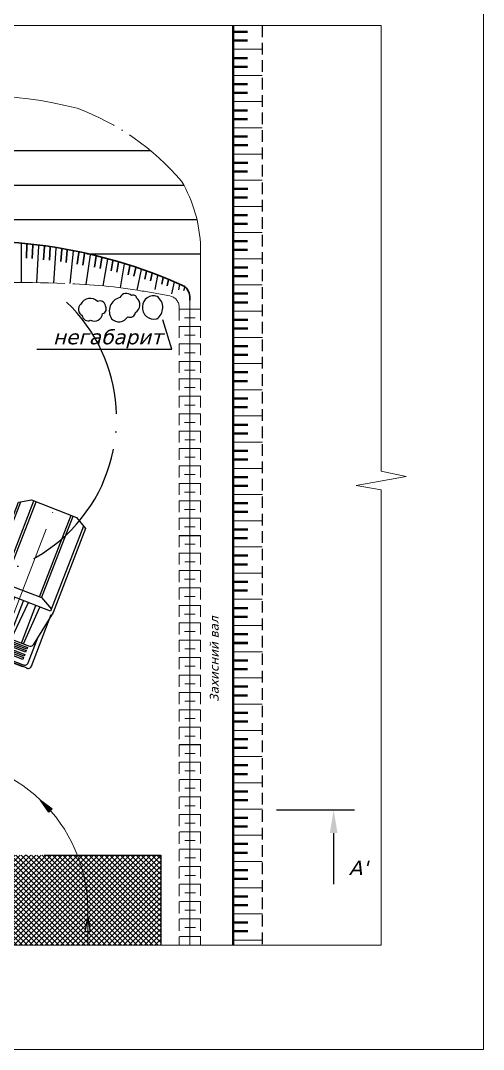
# Model space of a CAD drawing. Header units: millimetres. Extents: x -1138 to 1768, y 100 to 1081.
# Drawn here: x -1020.2 to -940.6, y 100.3 to 277.3 of the extents above; entities that cross this region are included whole.
import ezdxf
from ezdxf import colors
from ezdxf.entities.mleader import LeaderData, LeaderLine
from ezdxf.math import Vec2, Vec3

# ---------------------------------------------------------------- set-up
doc = ezdxf.new("R2010")
doc.units = ezdxf.units.MM
doc.linetypes.add('ACAD_ISO04W100', pattern=[30, 24, -3, 0, -3])
doc.linetypes.add('JIS_02_2.0', pattern=[3, 2, -1])
for name, color, linetype in [('НАДЗЕМКА', 7, 'Continuous'), ('ТРАНСПОРТ', 7, 'Continuous'), ('Уступ', 7, 'Continuous')]:
    doc.layers.add(name, color=color, linetype=linetype)
doc.styles.get("Standard").update_dxf_attribs({"font": 'calibri.ttf'})
doc.styles.add('стиль1', font='verdanai.ttf', dxfattribs={"height": 2.5})

# ---------------------------------------------------------------- blocks, each defined once
blk = doc.blocks.new('A$C41F85E34')
at = {"layer": 'Уступ'}
h = blk.add_hatch(color=256, dxfattribs=at)
h.dxf.hatch_style = 1
h.paths.add_polyline_path([(-1.72, 1.81), (-2.02, 1.53), (0, 0)])
h.paths.add_polyline_path([(-1.42, 2.1), (-1.72, 1.81), (0, 0)])
blk.add_lwpolyline([(0, 0), (-2.02, 1.53), (-1.42, 2.1), (0, 0)], dxfattribs=at)
blk = doc.blocks.new('A$C3F031176')
for p, q in [((-27.28, 5.4), (-27.28, -4.71)), ((-26.66, 6.06), (-17.19, 6.06)), ((-23.17, 5.09), (-16.92, 6.11)), ((-16.92, 6.11), (-1.15, 6.11)), ((-16.66, -5.79), (-16.66, 5.78)), ((-16.66, 5.78), (-0.96, 5.78)), ((-15.95, 5.78), (-15.06, 3.77)), ((-1.15, 6.11), (0, 4.16)), ((-27.28, -5.43), (-27.28, 4.68)), ((-26.96, 3.62), (-26.96, -4.69)), ((-26.34, 4.29), (-23.59, 4.29)), ((-23.59, 4.43), (-23.58, -4.41)), ((-23.59, 3.45), (-16.66, 3.73)), ((-15.06, 3.77), (-15.06, -3.46)), ((-15.06, 3.71), (0, 3.71)), ((0, 4.16), (0, -4.16)), ((-23.59, 3.07), (-16.66, 3.07)), ((-15.06, 3.32), (0, 3.32)), ((-23.58, 1.13), (-16.66, 1.65)), ((-23.58, 0.81), (-16.66, 0.81)), ((-23.58, -0.82), (-16.66, -0.82)), ((-23.58, -1.19), (-16.66, -1.73)), ((-23.58, -3.09), (-16.66, -3.09)), ((-23.58, -3.46), (-16.66, -3.83)), ((-15.06, -3.46), (-16.28, -5.79)), ((-15.06, -3.12), (0, -3.12)), ((-15.06, -3.52), (0, -3.52)), ((-16.75, -6.27), (-23.17, -5.07)), ((0, -4.16), (-1.27, -6.27)), ((-26.66, -6.1), (-17.19, -6.1)), ((-26.34, -5.37), (-21.56, -5.37)), ((-1.27, -6.27), (-16.75, -6.27)), ((-0.97, -5.79), (-16.66, -5.79))]:
    blk.add_line(p, q)
at = {"linetype": 'ACAD_ISO04W100', "lineweight": 0}
blk.add_line((-27.77, -0.02), (0, -0.02), dxfattribs=at)
for points in [[(-26.12, 3.37), (-25.81, 3.37), (-25.81, -4.31), (-26.12, -4.31)], [(-25.51, 3.37), (-25.2, 3.37), (-25.2, -4.31), (-25.51, -4.31)], [(-24.8, 3.37), (-24.5, 3.37), (-24.5, -4.31), (-24.8, -4.31)], [(-24.26, 3.37), (-23.95, 3.37), (-23.95, -4.31), (-24.26, -4.31)]]:
    blk.add_lwpolyline(points, close=True)
for centre, radius, start, end in [((-26.71, 5.48), 0.583, 85.666, 188.0931), ((-26.38, 3.7), 0.583, 85.666, 188.0931), ((-22.96, 4.5), 0.63, 109.9652, 186.476), ((-26.36, -4.77), 0.604, 172.8512, 272.3738), ((-22.96, -4.48), 0.63, 173.524, 250.0348), ((-26.71, -5.51), 0.583, 171.9069, 274.334)]:
    blk.add_arc(centre, radius, start, end)

msp = doc.modelspace()

# ---------------------------------------------------------------- hatches: boundary and pattern name
at = {"lineweight": 5}
h = msp.add_hatch(dxfattribs=at)
h.set_pattern_fill('ANSI37', color=253, scale=0.2)
h.paths.add_polyline_path([(-1010.414, 133.733), (-1033.716, 133.733, 0.0038075), (-1033.709, 132.721), (-1033.709, 124.675), (-1033.709, 121.499), (-1032.329, 113.963), (-1031.451, 118.257), (-1008.617, 118.257), (-1008.617, 120.531), (-1009.058, 120.535), (-1008.617, 123.031), (-1008.617, 124.675, 0.0884)])
h.paths.add_polyline_path([(-1033.709, 132.721, -0.0038075), (-1033.716, 133.733), (-1046.255, 133.733), (-1046.255, 118.257), (-1034.614, 118.257), (-1033.902, 122.551), (-1033.709, 121.499), (-1033.709, 124.675)])
h.paths.add_polyline_path([(-996.07, 133.733), (-1010.414, 133.733, -0.0884), (-1008.617, 124.675), (-1008.617, 123.031), (-1008.224, 120.527), (-1008.617, 120.531), (-1008.617, 118.257), (-996.07, 118.257)])

# ---------------------------------------------------------------- linework, layer by layer
at = {"color": 6, "lineweight": 20}
msp.add_lwpolyline([(-1138.056, 370.292), (-940.593, 370.292), (-940.593, 100.312), (-1138.056, 100.312)], close=True, dxfattribs=at)
at = {"lineweight": 25}
for points in [[(-1003.116, 229.635, 0.5205671), (-1004.529, 225.999, 0.5205671), (-1001.771, 226.336, 0.5205671), (-1000.425, 227.077, 0.5205671), (-1000.224, 229.568, 0.5205671), (-1001.098, 229.972, 0.5205671)], [(-1009.843, 228.491, 0.5205671), (-1009.574, 226.538, 0.5205671), (-1008.161, 225.73, 0.5205671), (-1006.076, 226.875, 0.5205671), (-1005.605, 228.221, 0.5205671), (-1006.95, 228.962, 0.5205671)], [(-996.694, 229.816, 0.5205671), (-999.207, 228.087, 0.5205671), (-996.772, 225.964, 0.5205671)]]:
    msp.add_lwpolyline(points, format="xyb", close=True, dxfattribs=at)
at = {"lineweight": 20}
msp.add_lwpolyline([(-1008.617, 124.675), (-1008.617, 118.257)], dxfattribs=at)
msp.add_arc((-1034.932, 124.159), 26.32, 1.12228, 91.59958, dxfattribs=at)
at = {"layer": 'НАДЗЕМКА'}
for p, q in [((-997.769, 254.844), (-1082.131, 254.844)), ((-992.103, 248.929), (-1082.131, 248.929)), ((-989.851, 243.011), (-1082.131, 243.011)), ((-989.235, 237.093), (-1008.788, 237.093))]:
    msp.add_line(p, q, dxfattribs=at)
at = {"layer": 'НАДЗЕМКА', "linetype": 'ACAD_ISO04W100'}
msp.add_arc((-1031.205, 208.857), 27.522, 236.26592, 46.58452, dxfattribs=at)
at = {"layer": 'ТРАНСПОРТ'}
msp.add_line((-976.196, 141.524), (-962.792, 141.524), dxfattribs=at)
at = {"layer": 'ТРАНСПОРТ', "linetype": 'ACAD_ISO04W100', "lineweight": 20, "ltscale": 0.5}
for points in [[(-1044.233, 262.171, -0.1286579), (-1010.449, 262.183, -0.1279168), (-992.512, 249.653, -0.1270167), (-989.235, 238.246), (-989.235, 227.704)], [(-992.924, 227.696, 0.3514269), (-994.23, 229.838, 0.0174283), (-999.26, 230.757, 0.0326841), (-1012.561, 232.066, 0.0196075), (-1034.959, 231.921, 0.0969176), (-1039.401, 230.839, 0.0824017), (-1044.551, 227.342, 0.0707266), (-1049.039, 221.661, 0.1527163), (-1050.792, 215.079), (-1050.792, 188.094, -0.414176), (-1062.047, 176.838), (-1078.769, 176.838)]]:
    msp.add_lwpolyline(points, format="xyb", dxfattribs=at)
at = {"layer": 'ТРАНСПОРТ'}
msp.add_lwpolyline([(-1017.385, 220.771), (-994.182, 220.771), (-995.746, 225.79)], dxfattribs=at)
at = {"layer": 'ТРАНСПОРТ', "linetype": 'ACAD_ISO04W100'}
msp.add_lwpolyline([(-1046.255, 118.257), (-1046.255, 133.733), (-996.07, 133.733), (-996.07, 118.257)], dxfattribs=at)
at = {"layer": 'Уступ', "linetype": 'JIS_02_2.0'}
msp.add_line((-978.634, 276.436), (-978.634, 118.257), dxfattribs=at)
at = {"layer": 'Уступ', "lineweight": 9}
for points in [[(-958.159, 270.108), (-958.159, 276.436), (-1031.5, 276.436), (-1032.329, 272.38), (-1033.902, 280.968), (-1034.653, 276.436), (-1108.072, 276.436)], [(-958.159, 118.257), (-958.159, 196.587), (-962.453, 197.299), (-953.865, 198.872), (-958.159, 199.75), (-958.159, 276.436)], [(-1108.072, 119.944), (-1108.072, 118.257), (-1034.614, 118.257), (-1033.902, 122.551), (-1032.329, 113.963), (-1031.451, 118.257), (-958.159, 118.257)]]:
    msp.add_lwpolyline(points, dxfattribs=at)
at = {"layer": 'Уступ', "lineweight": 40}
for points in [[(-983.637, 276.436), (-983.637, 118.257)], [(-983.69, 275.346), (-981.19, 275.346)], [(-983.657, 275.329), (-981.157, 275.329)], [(-983.694, 273.843), (-981.194, 273.843)], [(-983.661, 273.827), (-981.161, 273.827)], [(-983.657, 270.829), (-981.157, 270.829)], [(-983.662, 269.326), (-981.162, 269.326)], [(-983.661, 266.331), (-981.161, 266.331)], [(-983.664, 264.828), (-981.164, 264.828)], [(-983.665, 260.328), (-981.165, 260.328)], [(-983.661, 261.831), (-981.161, 261.831)], [(-983.636, 257.314), (-981.136, 257.314)], [(-983.632, 255.814), (-981.132, 255.814)], [(-983.636, 251.313), (-981.136, 251.313)], [(-983.632, 252.815), (-981.132, 252.815)], [(-983.632, 248.316), (-981.132, 248.316)], [(-983.637, 246.813), (-981.137, 246.813)], [(-983.636, 243.817), (-981.136, 243.817)], [(-983.639, 242.315), (-981.139, 242.315)], [(-983.636, 239.318), (-981.136, 239.318)], [(-983.64, 237.815), (-981.14, 237.815)], [(-983.616, 234.805), (-981.116, 234.805)], [(-983.62, 233.303), (-981.12, 233.303)], [(-983.617, 230.306), (-981.117, 230.306)], [(-983.621, 228.803), (-981.121, 228.803)], [(-983.615, 225.792), (-981.115, 225.792)], [(-983.618, 224.29), (-981.118, 224.29)], [(-983.615, 221.293), (-981.115, 221.293)], [(-983.619, 219.79), (-981.119, 219.79)], [(-983.635, 216.78), (-981.135, 216.78)], [(-983.638, 215.277), (-981.138, 215.277)], [(-983.639, 210.777), (-981.139, 210.777)], [(-983.635, 212.28), (-981.135, 212.28)], [(-983.594, 207.756), (-981.094, 207.756)], [(-983.597, 206.254), (-981.097, 206.254)], [(-983.599, 201.754), (-981.099, 201.754)], [(-983.594, 203.257), (-981.094, 203.257)], [(-983.594, 198.755), (-981.094, 198.755)], [(-983.597, 197.253), (-981.097, 197.253)], [(-983.594, 194.255), (-981.094, 194.255)], [(-983.599, 192.752), (-981.099, 192.752)], [(-983.633, 189.744), (-981.133, 189.744)], [(-983.637, 188.242), (-981.137, 188.242)], [(-983.634, 185.245), (-981.134, 185.245)], [(-983.638, 183.742), (-981.138, 183.742)], [(-983.634, 180.73), (-981.134, 180.73)], [(-983.638, 179.228), (-981.138, 179.228)], [(-983.635, 176.231), (-981.135, 176.231)], [(-983.639, 174.728), (-981.139, 174.728)], [(-983.614, 171.718), (-981.114, 171.718)], [(-983.614, 171.718), (-981.114, 171.718)], [(-983.618, 170.215), (-981.118, 170.215)], [(-983.617, 170.216), (-981.117, 170.216)], [(-983.634, 167.206), (-981.134, 167.206)], [(-983.638, 165.703), (-981.138, 165.703)], [(-983.639, 161.203), (-981.139, 161.203)], [(-983.635, 162.706), (-981.135, 162.706)], [(-983.614, 158.193), (-981.114, 158.193)], [(-983.614, 158.193), (-981.114, 158.193)], [(-983.618, 156.69), (-981.118, 156.69)], [(-983.617, 156.691), (-981.117, 156.691)], [(-983.634, 153.681), (-981.134, 153.681)], [(-983.638, 152.178), (-981.138, 152.178)], [(-983.635, 149.181), (-981.135, 149.181)], [(-983.639, 147.678), (-981.139, 147.678)], [(-983.614, 144.668), (-981.114, 144.668)], [(-983.614, 144.668), (-981.114, 144.668)], [(-983.618, 143.166), (-981.118, 143.166)], [(-983.617, 143.166), (-981.117, 143.166)], [(-983.634, 140.156), (-981.134, 140.156)], [(-983.638, 138.654), (-981.138, 138.654)], [(-983.635, 135.656), (-981.135, 135.656)], [(-983.639, 134.153), (-981.139, 134.153)], [(-983.614, 131.144), (-981.114, 131.144)], [(-983.614, 131.144), (-981.114, 131.144)], [(-983.618, 129.641), (-981.118, 129.641)], [(-983.617, 129.641), (-981.117, 129.641)], [(-983.594, 126.631), (-981.094, 126.631)], [(-983.597, 125.129), (-981.097, 125.129)], [(-983.594, 122.131), (-981.094, 122.131)], [(-983.598, 120.629), (-981.098, 120.629)]]:
    msp.add_lwpolyline(points, dxfattribs=at)
at = {"layer": 'Уступ', "lineweight": 20}
for points in [[(-983.689, 272.344), (-978.689, 272.344)], [(-983.677, 272.333), (-978.677, 272.333)], [(-983.655, 272.325), (-978.655, 272.325)], [(-983.668, 267.83), (-978.668, 267.83)], [(-983.657, 267.827), (-978.657, 267.827)], [(-983.659, 263.327), (-978.659, 263.327)], [(-983.66, 258.828), (-978.66, 258.828)], [(-983.648, 258.818), (-978.648, 258.818)], [(-983.639, 254.315), (-978.639, 254.315)], [(-983.63, 249.812), (-978.63, 249.812)], [(-983.643, 245.317), (-978.643, 245.317)], [(-983.632, 245.313), (-978.632, 245.313)], [(-983.634, 240.813), (-978.634, 240.813)], [(-983.635, 236.315), (-978.635, 236.315)], [(-983.623, 236.304), (-978.623, 236.304)], [(-983.615, 231.801), (-978.615, 231.801)], [(-991.077, 118.257), (-991.077, 229.168)], [(-991.076, 227.662), (-989.236, 227.662), (-992.916, 227.662)], [(-983.622, 227.292), (-978.622, 227.292)], [(-983.616, 227.303), (-978.616, 227.303)], [(-991.076, 226.163), (-990.176, 226.163), (-991.976, 226.163)], [(-991.076, 224.663), (-989.236, 224.663), (-992.916, 224.663)], [(-991.076, 224.647), (-989.236, 224.647), (-992.916, 224.647)], [(-991.075, 223.147), (-990.175, 223.147), (-991.975, 223.147)], [(-991.076, 221.647), (-989.236, 221.647), (-992.916, 221.647)], [(-983.613, 222.789), (-978.613, 222.789)], [(-991.075, 220.147), (-990.175, 220.147), (-991.975, 220.147)], [(-991.075, 218.646), (-989.235, 218.646), (-992.915, 218.646)], [(-983.642, 218.279), (-978.642, 218.279)], [(-983.614, 218.29), (-978.614, 218.29)], [(-991.076, 217.147), (-990.176, 217.147), (-991.976, 217.147)], [(-991.076, 215.648), (-989.236, 215.648), (-992.916, 215.648)], [(-991.076, 215.647), (-989.236, 215.647), (-992.916, 215.647)], [(-991.075, 214.148), (-990.175, 214.148), (-991.975, 214.148)], [(-991.076, 212.648), (-989.236, 212.648), (-992.916, 212.648)], [(-983.633, 213.776), (-978.633, 213.776)], [(-991.075, 211.147), (-990.175, 211.147), (-991.975, 211.147)], [(-991.075, 209.647), (-989.235, 209.647), (-992.915, 209.647)], [(-983.634, 209.278), (-978.634, 209.278)], [(-991.076, 208.148), (-990.176, 208.148), (-991.976, 208.148)], [(-991.076, 206.648), (-989.236, 206.648), (-992.916, 206.648)], [(-991.057, 206.669), (-989.217, 206.669), (-992.897, 206.669)], [(-991.057, 203.669), (-989.217, 203.669), (-992.897, 203.669)], [(-991.056, 205.169), (-990.156, 205.169), (-991.956, 205.169)], [(-983.592, 204.753), (-978.592, 204.753)], [(-991.056, 202.168), (-990.156, 202.168), (-991.956, 202.168)], [(-991.056, 200.667), (-989.216, 200.667), (-992.896, 200.667)], [(-983.601, 200.254), (-978.601, 200.254)], [(-991.078, 199.169), (-990.178, 199.169), (-991.978, 199.169)], [(-991.078, 197.669), (-989.238, 197.669), (-992.918, 197.669)], [(-991.077, 197.669), (-989.237, 197.669), (-992.917, 197.669)], [(-991.077, 194.669), (-989.237, 194.669), (-992.917, 194.669)], [(-991.077, 196.169), (-990.177, 196.169), (-991.977, 196.169)], [(-983.592, 195.751), (-978.592, 195.751)], [(-991.077, 193.169), (-990.177, 193.169), (-991.977, 193.169)], [(-991.077, 191.668), (-989.237, 191.668), (-992.917, 191.668)], [(-983.641, 191.244), (-978.641, 191.244)], [(-983.594, 191.253), (-978.594, 191.253)], [(-991.077, 190.169), (-990.177, 190.169), (-991.977, 190.169)], [(-991.077, 188.669), (-989.237, 188.669), (-992.917, 188.669)], [(-991.059, 188.69), (-989.219, 188.69), (-992.899, 188.69)], [(-991.058, 187.19), (-990.158, 187.19), (-991.958, 187.19)], [(-983.632, 186.741), (-978.632, 186.741)], [(-991.059, 185.69), (-989.219, 185.69), (-992.899, 185.69)], [(-991.058, 184.19), (-990.158, 184.19), (-991.958, 184.19)], [(-991.058, 182.689), (-989.218, 182.689), (-992.898, 182.689)], [(-991.078, 181.19), (-990.178, 181.19), (-991.978, 181.19)], [(-983.642, 182.23), (-978.642, 182.23)], [(-983.633, 182.242), (-978.633, 182.242)], [(-991.078, 179.69), (-989.238, 179.69), (-992.918, 179.69)], [(-991.077, 179.691), (-989.237, 179.691), (-992.917, 179.691)], [(-991.077, 178.191), (-990.177, 178.191), (-991.977, 178.191)], [(-983.633, 177.727), (-978.633, 177.727)], [(-991.077, 176.691), (-989.237, 176.691), (-992.917, 176.691)], [(-991.077, 175.19), (-990.177, 175.19), (-991.977, 175.19)], [(-991.077, 173.69), (-989.237, 173.69), (-992.917, 173.69)], [(-991.077, 172.191), (-990.177, 172.191), (-991.977, 172.191)], [(-983.634, 173.228), (-978.634, 173.228)], [(-983.621, 173.217), (-978.621, 173.217)], [(-991.077, 170.691), (-989.237, 170.691), (-992.917, 170.691)], [(-991.059, 170.712), (-989.219, 170.712), (-992.899, 170.712)], [(-991.058, 169.212), (-990.158, 169.212), (-991.958, 169.212)], [(-983.601, 168.705), (-978.601, 168.705)], [(-991.059, 167.712), (-989.219, 167.712), (-992.899, 167.712)], [(-991.058, 164.71), (-989.218, 164.71), (-992.898, 164.71)], [(-991.058, 166.211), (-990.158, 166.211), (-991.958, 166.211)], [(-991.059, 163.211), (-990.159, 163.211), (-991.959, 163.211)], [(-983.633, 164.202), (-978.633, 164.202)], [(-991.059, 161.712), (-989.219, 161.712), (-992.899, 161.712)], [(-991.058, 161.712), (-989.218, 161.712), (-992.898, 161.712)], [(-991.058, 160.212), (-990.158, 160.212), (-991.958, 160.212)], [(-983.634, 159.703), (-978.634, 159.703)], [(-983.621, 159.693), (-978.621, 159.693)], [(-991.058, 158.712), (-989.218, 158.712), (-992.898, 158.712)], [(-991.057, 157.212), (-990.157, 157.212), (-991.957, 157.212)], [(-991.058, 155.711), (-989.218, 155.711), (-992.898, 155.711)], [(-991.058, 154.212), (-990.158, 154.212), (-991.958, 154.212)], [(-983.601, 155.18), (-978.601, 155.18)], [(-991.058, 152.712), (-989.218, 152.712), (-992.898, 152.712)], [(-991.04, 152.733), (-989.2, 152.733), (-992.88, 152.733)], [(-991.039, 151.233), (-990.139, 151.233), (-991.939, 151.233)], [(-983.633, 150.677), (-978.633, 150.677)], [(-991.04, 149.733), (-989.2, 149.733), (-992.88, 149.733)], [(-991.039, 148.233), (-990.139, 148.233), (-991.939, 148.233)], [(-991.039, 146.732), (-989.199, 146.732), (-992.879, 146.732)], [(-991.04, 145.233), (-990.14, 145.233), (-991.94, 145.233)], [(-983.634, 146.179), (-978.634, 146.179)], [(-983.621, 146.168), (-978.621, 146.168)], [(-991.04, 143.733), (-989.2, 143.733), (-992.88, 143.733)], [(-991.039, 143.734), (-989.199, 143.734), (-992.879, 143.734)], [(-991.039, 142.234), (-990.139, 142.234), (-991.939, 142.234)], [(-983.601, 141.655), (-978.601, 141.655)], [(-991.039, 140.734), (-989.199, 140.734), (-992.879, 140.734)], [(-991.038, 139.233), (-990.138, 139.233), (-991.938, 139.233)], [(-991.039, 137.733), (-989.199, 137.733), (-992.879, 137.733)], [(-983.633, 137.152), (-978.633, 137.152)], [(-991.039, 134.734), (-989.199, 134.734), (-992.879, 134.734)], [(-991.021, 134.755), (-989.181, 134.755), (-992.861, 134.755)], [(-991.039, 136.234), (-990.139, 136.234), (-991.939, 136.234)], [(-991.02, 133.255), (-990.12, 133.255), (-991.92, 133.255)], [(-991.021, 131.755), (-989.181, 131.755), (-992.861, 131.755)], [(-983.634, 132.654), (-978.634, 132.654)], [(-983.621, 132.643), (-978.621, 132.643)], [(-991.02, 130.254), (-990.12, 130.254), (-991.92, 130.254)], [(-991.02, 128.753), (-989.18, 128.753), (-992.86, 128.753)], [(-983.601, 128.13), (-978.601, 128.13)], [(-991.021, 125.755), (-989.181, 125.755), (-992.861, 125.755)], [(-991.02, 125.755), (-989.18, 125.755), (-992.86, 125.755)], [(-991.02, 127.254), (-990.12, 127.254), (-991.92, 127.254)], [(-991.02, 124.255), (-990.12, 124.255), (-991.92, 124.255)], [(-991.02, 122.755), (-989.18, 122.755), (-992.86, 122.755)], [(-983.592, 123.627), (-978.592, 123.627)], [(-991.019, 121.255), (-990.119, 121.255), (-991.919, 121.255)], [(-991.02, 119.754), (-989.18, 119.754), (-992.86, 119.754)], [(-983.593, 119.129), (-978.593, 119.129)], [(-983.581, 119.118), (-978.581, 119.118)], [(-991.02, 118.255), (-990.12, 118.255), (-991.92, 118.255)]]:
    msp.add_lwpolyline(points, dxfattribs=at)
at = {"layer": 'Уступ', "lineweight": 30}
msp.add_lwpolyline([(-991.077, 229.168, 0.2367996), (-991.917, 231.516, 0.1455993), (-1040.775, 238.407, 0.3575773), (-1062.047, 213.094)], format="xyb", dxfattribs=at)
at = {"layer": 'Уступ'}
for points in [[(-1020.092, 238.876), (-1020.092, 232.213)], [(-1017.092, 238.546), (-1017.433, 232.184)], [(-1014.111, 238.117), (-1014.543, 232.124)], [(-1011.141, 237.586), (-1011.743, 232.036)], [(-1008.192, 236.957), (-1008.938, 231.883)], [(-1005.267, 236.229), (-1006.029, 231.643)], [(-1002.363, 235.403), (-1003.044, 231.309)], [(-999.476, 234.475), (-1000.206, 230.909)], [(-996.624, 233.45), (-997.127, 230.992)], [(-993.792, 232.324), (-994.215, 230.28)], [(-992.853, 231.925), (-993.05, 230.982)], [(-991.917, 231.516), (-992.144, 230.773)]]:
    msp.add_lwpolyline(points, dxfattribs=at)
at = {"layer": 'Уступ', "lineweight": 30}
for points in [[(-1019.092, 238.777), (-1019.19, 236.398)], [(-1018.092, 238.667), (-1018.203, 236.321)], [(-1016.098, 238.414), (-1016.219, 236.143)], [(-1015.095, 238.271), (-1015.219, 236.045)], [(-1013.12, 237.951), (-1013.274, 235.811)], [(-1012.152, 237.778), (-1012.328, 235.685)], [(-1010.157, 237.388), (-1010.46, 235.396)], [(-1009.194, 237.183), (-1009.47, 235.224)], [(-1007.203, 236.723), (-1007.485, 234.85)], [(-1006.24, 236.483), (-1006.509, 234.657)], [(-1004.297, 235.965), (-1004.584, 234.235)], [(-1003.353, 235.697), (-1003.619, 234.019)], [(-1001.399, 235.105), (-1001.699, 233.541)], [(-1000.39, 234.795), (-1000.689, 233.288)], [(-998.54, 234.15), (-998.813, 232.772)], [(-997.572, 233.803), (-997.839, 232.498)], [(-995.677, 233.086), (-995.912, 231.939)], [(-994.734, 232.711), (-994.951, 231.651)]]:
    msp.add_lwpolyline(points, dxfattribs=at)
at = {"layer": 'Уступ', "linetype": 'JIS_02_2.0', "lineweight": 20}
for points in [[(-992.924, 227.696), (-992.925, 118.257)], [(-989.235, 227.704), (-989.235, 118.257)]]:
    msp.add_lwpolyline(points, dxfattribs=at)

# ---------------------------------------------------------------- block references
at = {"layer": 'НАДЗЕМКА', "color": 5, "rotation": 68.8992939708532}
msp.add_blockref('A$C3F031176', (-1014.424, 193.326), dxfattribs=at)
at = {"layer": 'Уступ'}
for p, rotation in [((-1016.768, 143.208), 180.1195130536854), ((-1008.617, 123.031), 135.9509283593333)]:
    msp.add_blockref('A$C41F85E34', p, dxfattribs=dict(at, rotation=rotation))

# ---------------------------------------------------------------- texts
at = {"layer": 'ТРАНСПОРТ', "char_height": 2.5, "attachment_point": 1, "style": 'стиль1'}
for s, width, insert in [('негабарит', 7.56034, (-1014.62, 224.092)), ("А'", 3.84048, (-963.759, 132.792))]:
    msp.add_mtext_dynamic_manual_height_columns(s, width=width, gutter_width=12.5, heights=[0], dxfattribs=dict(at, insert=insert))
at = {"layer": 'ТРАНСПОРТ', "color": 0, "insert": (-987.635, 160.076), "char_height": 1.5, "attachment_point": 1, "rotation": 90, "style": 'стиль1'}
msp.add_mtext_dynamic_manual_height_columns('3ахисний вал', width=26.68433, gutter_width=12.5, heights=[0], dxfattribs=at)

# ---------------------------------------------------------------- leaders
at = {"layer": 'ТРАНСПОРТ'}
ml = msp.add_multileader_mtext('Standard', dxfattribs=at)
ml.set_content('', color=256)
ml.set_leader_properties()
ml.build(insert=Vec2(0, 0))
ml.multileader.update_dxf_attribs({"text_right_attachment_type": 6, "dogleg_length": 0})
ctx = ml.context
ctx.base_point, ctx.plane_origin = Vec3(-966.347, 128.727), Vec3(-966.347, 141.524)
ctx.right_attachment = 6
notes = []
notes.append((ctx, [(0, (1, 1, 0), (-966.347, 128.727), (1, 0), 0, [(0, [(-966.347, 141.524)], 0, [])])]))
ctx.mtext.insert, ctx.mtext.flow_direction = Vec3(-964.347, 130.727), 5
for ctx, leaders in notes:
    for number, flags, end, landing, length, lines in leaders:
        leader = LeaderData()
        leader.index, (leader.has_last_leader_line, leader.has_dogleg_vector, leader.attachment_direction) = number, flags
        leader.last_leader_point, leader.dogleg_vector, leader.dogleg_length = Vec3(end), Vec3(landing), length
        for number, points, colour, breaks in lines:
            line = LeaderLine()
            line.index, line.vertices, line.color, line.breaks = number, Vec3.list(points), colors.encode_raw_color(colour), breaks
            leader.lines.append(line)
        ctx.leaders.append(leader)

doc.saveas('drawing.dxf')
